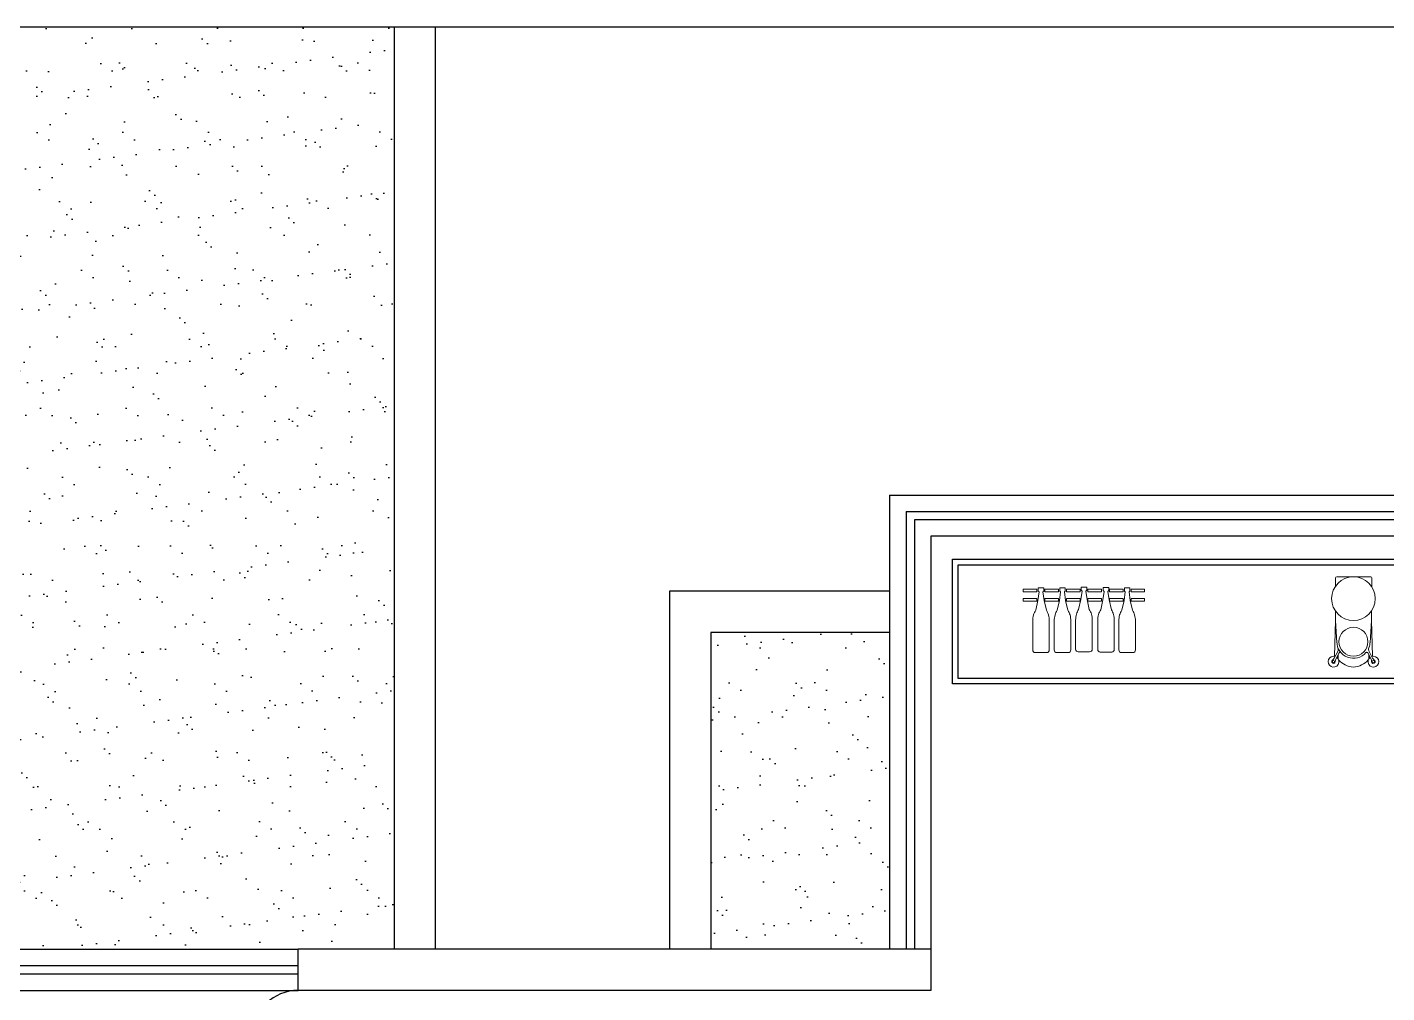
# Model space of a CAD drawing. Header units: inches. Extents: x 580771 to 672494, y 7715997 to 7829530.
# Drawn here: x 661786.5 to 662280.7, y 7725663.6 to 7726014.5 of the extents above; entities that cross this region are included whole.
import ezdxf

# ---------------------------------------------------------------- set-up
doc = ezdxf.new("R2010")
doc.units = ezdxf.units.IN
doc.header["$MEASUREMENT"] = 0
for name, color, linetype in [('1-ARQ-A', 1, 'Continuous'), ('NIVEL', 2, 'Continuous'), ('P01', 1, 'Continuous'), ('P02', 2, 'Continuous'), ('parede', 6, 'Continuous'), ('PN010', 1, 'Continuous')]:
    doc.layers.add(name, color=color, linetype=linetype)
doc.layers.add('ARQ-02', color=2, linetype='Continuous', lineweight=20)
pattern_1 = [(37.5, (8552.24, -39871.66), (-0.62993358, 19.26823769), [0, -15.2, 0, -17, 0, -16.25]), (7.5, (8552.24, -39871.66), (17.69776705, 28.22146065), [0, -8.2, 0, -13.7, 0, -5.25]), (327.5, (8539.94, -39871.66), (31.141418618, 0.056590535), [0, -5, 0, -18, 0, -23.5]), (317.5, (8539.94, -39871.66), (30.06126605, 8.77675565), [0, -2.5, 0, -11.8, 0, -13.5])]

msp = doc.modelspace()

# ---------------------------------------------------------------- hatches: boundary and pattern name
at = {"layer": 'P01', "ltscale": 20}
h = msp.add_hatch(dxfattribs=at)
h.set_pattern_fill('AR-SAND', color=256, scale=10)
h.set_pattern_definition(pattern_1)
h.paths.add_polyline_path([(661919.982, 7726014.483), (661449.982, 7726014.483), (661449.982, 7725679.483), (661463.866, 7725679.483), (661884.982, 7725679.483), (661919.982, 7725679.483)])
h.paths.add_polyline_path([(661747.235, 7725974.726), (661748.21, 7725974.855), (661748.08, 7725975.83), (661747.053, 7725976.014)], flags=16)
h.paths.add_polyline_path([(661513.032, 7726004.185), (661514.791, 7726003.514), (661514.077, 7726004.493), (661513.094, 7726005.375)], flags=16)
h.paths.add_polyline_path([(661669.763, 7725808.857), (661670.867, 7725809.739), (661671.087, 7725810.952), (661669.624, 7725811.019)], flags=16)
h.paths.add_polyline_path([(661669.874, 7725839.036), (661672.055, 7725839.581), (661671.182, 7725840.452), (661669.624, 7725841.673)], flags=16)
h.paths.add_polyline_path([(661669.325, 7725929.585), (661671.167, 7725929.176), (661671.679, 7725930.506), (661669.624, 7725930.382)], flags=16)
h.paths.add_polyline_path([(661645.166, 7725705.027), (661646.506, 7725705.139), (661646.395, 7725706.143), (661644.624, 7725706.782)], flags=16)
h.paths.add_polyline_path([(661819.418, 7725868.532), (661820.368, 7725869.586), (661818.216, 7725869.841), (661818.152, 7725868.427)], flags=16)
h.paths.add_polyline_path([(661690.63, 7725880.761), (661692.134, 7725881.083), (661691.919, 7725882.371), (661690.17, 7725883.375)], flags=16)
h = msp.add_hatch(dxfattribs=at)
h.set_pattern_fill('AR-SAND', color=256, scale=10)
h.set_pattern_definition(pattern_1)
h.paths.add_polyline_path([(662099.982, 7725794.483), (662034.982, 7725794.483), (662034.982, 7725679.483), (662099.982, 7725679.483)])
h.paths.add_polyline_path([(662080.37, 7725767.775), (662083.345, 7725769.126), (662079.397, 7725768.261), (662081.694, 7725764.779)], flags=16)
h.paths.add_polyline_path([(662044.506, 7725775.128), (662044.31, 7725776.206), (662042.951, 7725776.626), (662042.838, 7725774.54)], flags=16)

# ---------------------------------------------------------------- linework, layer by layer
at = {"layer": '1-ARQ-A'}
for p, q in [((662099.982, 7725844.483), (662099.982, 7725679.483)), ((662099.982, 7725844.483), (662529.982, 7725844.483)), ((662114.982, 7725829.483), (662114.982, 7725679.483)), ((662529.982, 7725829.483), (662114.982, 7725829.483))]:
    msp.add_line(p, q, dxfattribs=at)
at = {"layer": 'ARQ-02'}
for p, q in [((662262.075, 7725811.42), (662262.075, 7725814.376)), ((662262.47, 7725814.77), (662274.831, 7725814.77)), ((662275.226, 7725811.13), (662275.226, 7725814.376)), ((662184.84, 7725806.875), (662179.89, 7725806.875)), ((662179.89, 7725806.875), (662179.89, 7725805.917)), ((662179.89, 7725805.917), (662185.107, 7725805.917)), ((662184.84, 7725805.917), (662184.84, 7725806.875)), ((662261.977, 7725798.902), (662261.977, 7725802.396)), ((662275.128, 7725798.902), (662275.128, 7725802.396)), ((662261.977, 7725798.902), (662261.611, 7725785.892)), ((662261.977, 7725798.902), (662262.53, 7725790.767)), ((662275.128, 7725798.902), (662274.576, 7725790.767)), ((662275.494, 7725785.892), (662275.128, 7725798.902)), ((662262.863, 7725787.592), (662261.573, 7725785.137)), ((662263.361, 7725787.126), (662262.155, 7725784.831)), ((662262.951, 7725785.045), (662262.951, 7725786.345)), ((662273.744, 7725787.126), (662274.951, 7725784.831)), ((662274.154, 7725785.045), (662274.154, 7725786.345)), ((662274.242, 7725787.592), (662275.533, 7725785.137))]:
    msp.add_line(p, q, dxfattribs=at)
for points in [[(662169.62, 7725811.015), (662171.595, 7725811.015), (662171.595, 7725809.865), (662171.308, 7725809.53), (662171.739, 7725806.465), (662172.543, 7725802.881, -0.0801375), (662173.325, 7725801.181, -0.0678665), (662173.623, 7725798.996), (662173.623, 7725788.457, -0.4142136), (662172.683, 7725787.517), (662168.532, 7725787.517, -0.4142136), (662167.592, 7725788.457), (662167.592, 7725798.996, -0.0678665), (662167.89, 7725801.181, -0.0801375), (662168.672, 7725802.881), (662169.476, 7725806.465), (662169.907, 7725809.53), (662169.62, 7725809.865)], [(662177.644, 7725810.909), (662179.619, 7725810.909), (662179.619, 7725809.759), (662179.332, 7725809.424), (662179.763, 7725806.359), (662180.567, 7725802.775, -0.0801375), (662181.349, 7725801.075, -0.0678665), (662181.647, 7725798.89), (662181.647, 7725788.351, -0.4142136), (662180.707, 7725787.411), (662176.556, 7725787.411, -0.4142136), (662175.616, 7725788.351), (662175.616, 7725798.89, -0.0678665), (662175.914, 7725801.075, -0.0801375), (662176.696, 7725802.775), (662177.5, 7725806.359), (662177.931, 7725809.424), (662177.644, 7725809.759)], [(662154.012, 7725810.739), (662155.988, 7725810.739), (662155.988, 7725809.589), (662155.7, 7725809.254), (662156.131, 7725806.188), (662156.936, 7725802.605, -0.0801375), (662157.717, 7725800.905, -0.0678665), (662158.015, 7725798.719), (662158.015, 7725788.181, -0.4142136), (662157.075, 7725787.241), (662152.924, 7725787.241, -0.4142136), (662151.984, 7725788.181), (662151.984, 7725798.719, -0.0678665), (662152.282, 7725800.905, -0.0801375), (662153.064, 7725802.605), (662153.868, 7725806.188), (662154.299, 7725809.254), (662154.012, 7725809.589)], [(662161.837, 7725810.739), (662163.813, 7725810.739), (662163.813, 7725809.589), (662163.525, 7725809.254), (662163.956, 7725806.188), (662164.76, 7725802.605, -0.0801375), (662165.542, 7725800.905, -0.0678665), (662165.84, 7725798.719), (662165.84, 7725788.181, -0.4142136), (662164.9, 7725787.241), (662160.749, 7725787.241, -0.4142136), (662159.809, 7725788.181), (662159.809, 7725798.719, -0.0678665), (662160.107, 7725800.905, -0.0801375), (662160.889, 7725802.605), (662161.693, 7725806.188), (662162.124, 7725809.254), (662161.837, 7725809.589)], [(662161.837, 7725810.739), (662163.813, 7725810.739), (662163.813, 7725809.589), (662163.525, 7725809.254), (662163.956, 7725806.188), (662164.76, 7725802.605, -0.0801375), (662165.542, 7725800.905, -0.0678665), (662165.84, 7725798.719), (662165.84, 7725788.181, -0.4142136), (662164.9, 7725787.241), (662160.749, 7725787.241, -0.4142136), (662159.809, 7725788.181), (662159.809, 7725798.719, -0.0678665), (662160.107, 7725800.905, -0.0801375), (662160.889, 7725802.605), (662161.693, 7725806.188), (662162.124, 7725809.254), (662161.837, 7725809.589)], [(662185.312, 7725810.739), (662187.287, 7725810.739), (662187.287, 7725809.589), (662187, 7725809.254), (662187.431, 7725806.188), (662188.235, 7725802.605, -0.0801375), (662189.017, 7725800.905, -0.0678665), (662189.315, 7725798.719), (662189.315, 7725788.181, -0.4142136), (662188.375, 7725787.241), (662184.224, 7725787.241, -0.4142136), (662183.284, 7725788.181), (662183.284, 7725798.719, -0.0678665), (662183.582, 7725800.905, -0.0801375), (662184.364, 7725802.605), (662185.168, 7725806.188), (662185.599, 7725809.254), (662185.312, 7725809.589)]]:
    msp.add_lwpolyline(points, format="xyb", close=True, dxfattribs=at)
for points in [[(662153.501, 7725809.27), (662153.501, 7725810.228), (662148.55, 7725810.228), (662148.55, 7725809.27)], [(662153.501, 7725805.917), (662153.501, 7725806.875), (662148.55, 7725806.875), (662148.55, 7725805.917)], [(662161.365, 7725809.27), (662161.365, 7725810.228), (662156.415, 7725810.228), (662156.415, 7725809.27)], [(662161.365, 7725805.917), (662161.365, 7725806.875), (662156.415, 7725806.875), (662156.415, 7725805.917)], [(662169.19, 7725809.27), (662169.19, 7725810.228), (662164.24, 7725810.228), (662164.24, 7725809.27)], [(662169.19, 7725805.917), (662169.19, 7725806.875), (662164.24, 7725806.875), (662164.24, 7725805.917)], [(662169.19, 7725805.917), (662169.19, 7725806.875), (662164.24, 7725806.875), (662164.24, 7725805.917)], [(662177.015, 7725809.27), (662177.015, 7725810.228), (662172.065, 7725810.228), (662172.065, 7725809.27)], [(662177.015, 7725805.917), (662177.015, 7725806.875), (662172.065, 7725806.875), (662172.065, 7725805.917)], [(662184.84, 7725809.27), (662184.84, 7725810.228), (662179.89, 7725810.228), (662179.89, 7725809.27)], [(662187.715, 7725809.27), (662187.715, 7725810.228), (662192.665, 7725810.228), (662192.665, 7725809.27)], [(662187.715, 7725805.917), (662187.715, 7725806.875), (662192.665, 7725806.875), (662192.665, 7725805.917)]]:
    msp.add_lwpolyline(points, close=True, dxfattribs=at)
for centre, radius in [((662268.553, 7725806.837), 7.935), ((662268.553, 7725791.176), 5.26), ((662261.316, 7725783.942), 0.392), ((662275.79, 7725783.942), 0.392)]:
    msp.add_circle(centre, radius, dxfattribs=at)
for centre, radius, start, end in [((662262.47, 7725814.376), 0.395, 90, 180), ((662274.831, 7725814.376), 0.395, 0, 90), ((662268.553, 7725791.176), 6.037, 180, 318.84003), ((662268.553, 7725791.176), 6.037, 338.46582, 0), ((662261.408, 7725788.356), 1.644, 332.26891, 21.53418), ((662263.711, 7725786.943), 0.395, 41.15997, 152.26891), ((662273.395, 7725786.943), 0.395, 27.73109, 138.84003), ((662275.697, 7725788.356), 1.644, 158.46582, 207.73109), ((662261.316, 7725783.942), 1.973, 71.86298, 52.67484), ((662261.316, 7725783.942), 0.653, 121.43455, 3.10327), ((662260.118, 7725785.902), 1.644, 301.43455, 332.26891), ((662263.61, 7725784.066), 1.644, 152.26891, 183.10327), ((662269.025, 7725789.643), 7.724, 220.77154, 266.20947), ((662268.08, 7725789.643), 7.724, 273.79053, 319.22846), ((662275.79, 7725783.942), 1.973, 127.32516, 108.13702), ((662273.496, 7725784.066), 1.644, 356.89673, 27.73109), ((662275.79, 7725783.942), 0.653, 176.89673, 58.56545), ((662276.988, 7725785.902), 1.644, 207.73109, 238.56545)]:
    msp.add_arc(centre, radius, start, end, dxfattribs=at)
at = {"layer": 'NIVEL'}
for p, q in [((661449.982, 7725679.483), (661884.982, 7725679.483)), ((661434.982, 7725673.483), (661884.982, 7725673.483)), ((661434.982, 7725670.483), (661884.982, 7725670.483)), ((661434.982, 7725664.483), (661884.982, 7725664.483))]:
    msp.add_line(p, q, dxfattribs=at)
at = {"layer": 'P01'}
msp.add_arc((661884.982, 7725648.233), 16.25, 90, 180, dxfattribs=at)
at = {"layer": 'P02'}
for p, q in [((661919.982, 7725679.483), (661919.982, 7726014.483)), ((661934.982, 7725679.483), (661934.982, 7726014.483)), ((662105.982, 7725838.483), (662105.982, 7725679.483)), ((662105.982, 7725838.483), (662529.982, 7725838.483)), ((662108.982, 7725835.483), (662108.982, 7725679.483)), ((662529.982, 7725835.483), (662108.982, 7725835.483))]:
    msp.add_line(p, q, dxfattribs=at)
at = {"layer": 'parede'}
for p, q in [((664912.489, 7726014.483), (660804.377, 7726014.483)), ((661934.982, 7726014.483), (661934.982, 7726014.483)), ((661884.982, 7725664.483), (661884.982, 7725679.483)), ((662114.982, 7725679.483), (661884.982, 7725679.483)), ((662114.982, 7725679.483), (662114.982, 7725664.483)), ((662114.982, 7725664.483), (661884.982, 7725664.483))]:
    msp.add_line(p, q, dxfattribs=at)
at = {"layer": 'parede', "color": 2}
for p, q in [((662099.982, 7725809.483), (662019.982, 7725809.483)), ((662019.982, 7725809.483), (662019.982, 7725679.483)), ((662099.982, 7725794.483), (662034.982, 7725794.483)), ((662034.982, 7725794.483), (662034.982, 7725679.483))]:
    msp.add_line(p, q, dxfattribs=at)
at = {"layer": 'PN010'}
for points in [[(662122.845, 7725821.155), (662323.397, 7725821.155), (662323.397, 7725775.83), (662122.845, 7725775.83)], [(662124.845, 7725819.155), (662321.397, 7725819.155), (662321.397, 7725777.83), (662124.845, 7725777.83)]]:
    msp.add_lwpolyline(points, close=True, dxfattribs=at)

doc.saveas('drawing.dxf')
